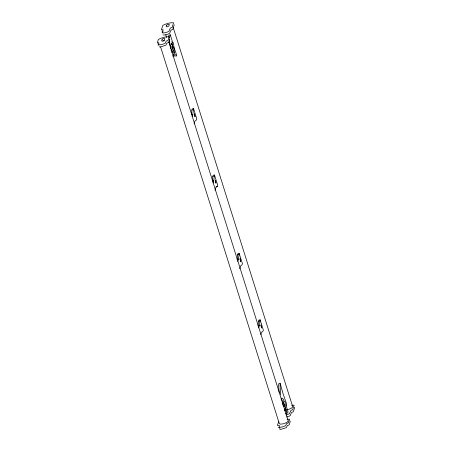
<?xml version="1.0" encoding="UTF-8"?>
<svg xmlns="http://www.w3.org/2000/svg" width="452" height="452" viewBox="0 0 452 452"><rect width="100%" height="100%" fill="white"/><g stroke="black" fill="none" stroke-linecap="round" stroke-linejoin="round"><path stroke-width="0.68" d="M171.274 42.183L171.274 41.697M286.704 412.049L284.364 403.856M191.857 110.062L191.495 114.689L192.846 114.362L193.558 108.627L192.207 108.955L191.857 110.062L193.202 109.734M212.779 176.444L212.417 181.071L213.762 180.749L214.474 175.014L213.129 175.336L212.779 176.444L214.124 176.116M237.492 254.871L237.136 259.505L238.481 259.177L239.193 253.442L237.842 253.764L237.492 254.871L238.842 254.549M258.414 321.259L258.052 325.886L259.397 325.559L260.109 319.824L258.764 320.152L258.414 321.259L259.759 320.931M285.088 411.083L285.15 410.359L284.483 410.066M170.517 44.426L170.557 48.155M174.455 53.325L173.681 44.482L173.122 42.375M172.963 56.494L173.201 54.861L173.89 53.867L175.082 54.291L176.472 56.201L176.755 55.319L173.766 46.85M280.274 394.636C281.319 390.918 279.607 387.031 280.144 383.392L278.799 383.714L278.517 384.601L279.246 392.788M279.929 427.999L279.737 429.259L280.698 429.4L286.365 427.66L287.331 425.609L289.173 424.846L290.303 421.275M168.313 37.126L168.946 35.137L170.291 34.81L172.715 42.499M169.24 38.126L170.291 34.81M169.794 38.861L168.658 42.431L166.822 43.2L165.856 45.245L160.183 46.991L159.228 46.844M174.246 24.832L172.805 29.357L170.969 30.126L169.619 33.38C167.63 34.397 165.223 35.132 162.991 34.979M171.76 52.353L172.076 51.364M192.128 116.622L192.846 114.362M194.072 123.938L194.97 121.113L196.434 119.989L196.784 118.882L193.558 108.627M213.045 183.009L213.762 180.749M214.994 190.32L215.892 187.495L217.355 186.371L217.706 185.263L214.474 175.014M237.763 261.437L238.481 259.177M239.713 268.748L240.605 265.923L242.069 264.799L242.425 263.697L239.193 253.442M258.685 327.819L259.397 325.559M260.81 334.57L261.527 332.31L262.991 331.186L263.341 330.079L260.109 319.824M281.065 399.195C281.28 396.585 284.308 399.568 283.771 400.975M278.89 421.823C274.873 429.349 280.703 422.168 279.093 427.208C281.325 427.36 283.732 426.62 285.72 425.609L286.687 423.558L288.529 422.795L289.659 419.224L287.156 419.27M284.506 410.518L285.557 407.207M285.975 405.879L286.602 403.896L283.212 394.144L280.144 383.392M294.755 407.241L293.32 411.766L291.478 412.535L290.133 415.789L286.692 416.993M171.596 46.946L170.624 48.048L170.427 45.906M172.404 48.257L172.766 47.183L172.432 42.33M283.444 403.263L283.912 401.608M162.822 41.239L164.33 40.414M286.201 412.416L286.896 411.874M163.189 31.866L162.036 31.956M159.036 44.94L157.889 45.03M216.011 186.699L217.355 186.371M279.551 427.349L278.404 427.445M285.5 413.778L286.653 413.507L287.856 412.557L287.924 411.292L285.506 403.54M286.043 414.942L289.483 413.738L290.834 410.484L292.676 409.721L294.111 405.19L291.608 405.241M170.969 50.132L171.726 50.059M284.658 409.975L287.709 409.693L291.071 408.427L292.783 406.907L173.127 27.222M170.867 43.319L171.206 43.787M173.901 52.189L174.314 52.449L173.043 50.494M281.59 398.986L282.427 401.303M173.732 54.619L175.127 56.528M284.54 400.992L285.359 402.975M172.427 51.562L173.41 53.217M168.845 42.076L288.286 421.089L286.574 422.609L283.212 423.874L280.161 424.157L279.212 423.275L160.618 46.957M165.754 34.793L166.602 37.488M283.246 401.817L284.811 406.89M282.229 402.404L283.477 406.45M171.879 46.025L171.935 46.432M172.523 44.703L173.252 50.765M169.251 39.234L169.63 45.03M172.009 48.358L172.082 50.285M171.404 43.55L171.726 44.658L171.404 43.55M158.867 42.912L158.584 44.799C160.81 44.951 163.217 44.211 165.212 43.194L166.172 41.149L168.014 40.386L169.144 36.815C165.522 36.499 161.607 37.736 158.375 39.414L157.245 42.98L158.867 42.912M163.014 29.838L162.347 32.928C164.579 33.081 166.98 32.346 168.975 31.329L170.319 28.075L172.161 27.306L173.596 22.781C169.975 22.47 166.059 23.707 162.827 25.38L161.392 29.905L163.014 29.838M162.178 39.194L161.652 40.849L162.839 41.025L164.342 40.2L164.867 38.544L163.68 38.364L162.178 39.194M166.63 25.159L166.15 26.668L167.336 26.849L168.839 26.018L169.319 24.51L168.133 24.335L166.63 25.159M194.411 113.847L194.97 116.678L194.411 113.847M215.333 180.229L215.892 183.06L215.333 180.229M240.046 258.663L240.611 261.493L240.046 258.663M260.968 325.044L261.527 327.875L260.968 325.044"/></g></svg>
